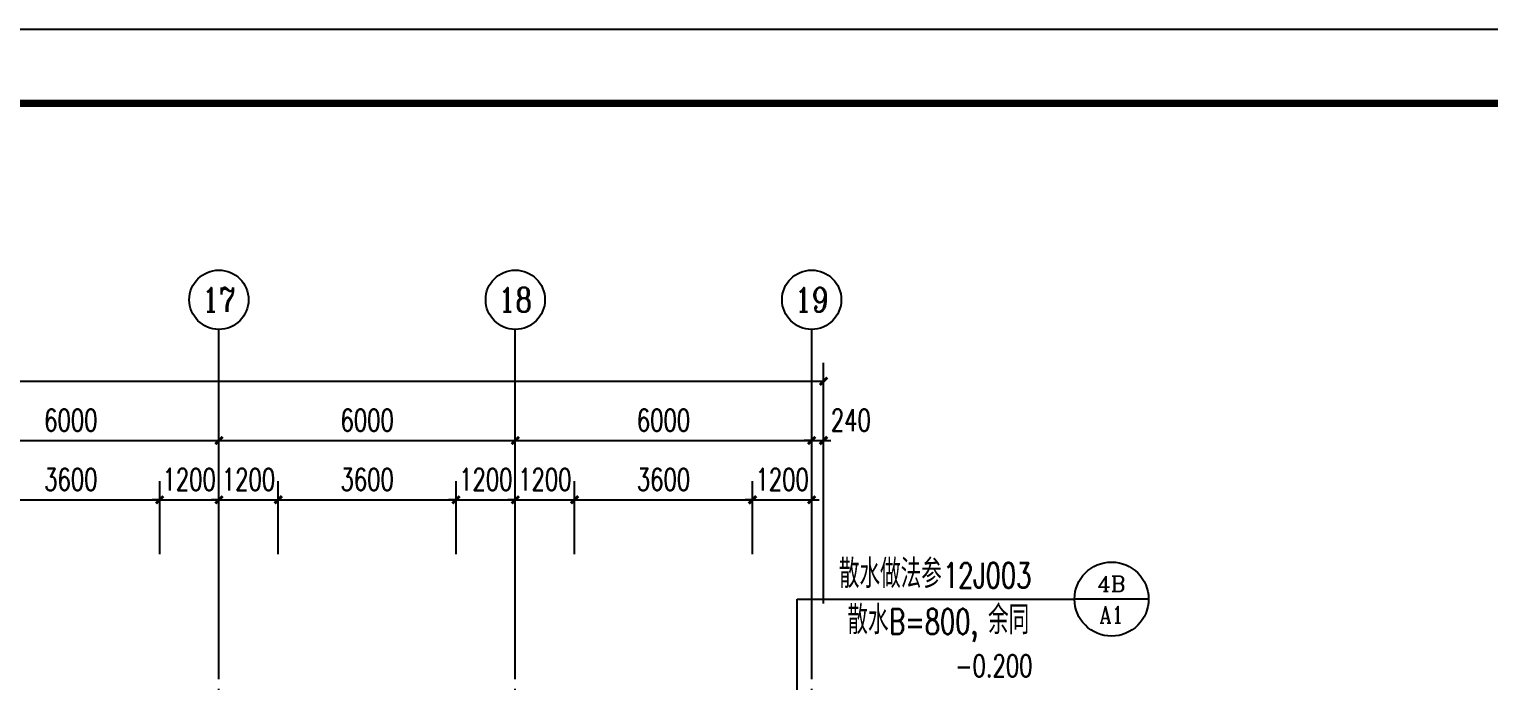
# Model space of a CAD drawing. Extents: x 1900113 to 2270874, y 17288394 to 17931430.
# Drawn here: x 2226082 to 2255632, y 17818261 to 17831452 of the extents above; entities that cross this region are included whole.
import ezdxf
from ezdxf.enums import TextEntityAlignment as Align

# ---------------------------------------------------------------- set-up
doc = ezdxf.new("R2010")
doc.units = 0
doc.header["$LTSCALE"] = 1000
doc.header["$MEASUREMENT"] = 0
doc.linetypes.add('DOTE', pattern=[2.42, 2, -0.2, 0.02, -0.2])
doc.layers.get('Defpoints').update_dxf_attribs({"color": 250})
for name, color, linetype in [('AXIS_TEXT', 7, 'Continuous'), ('AXIS_内部', 151, 'Continuous'), ('AXIS_外部', 171, 'Continuous'), ('DIM_IDEN', 171, 'Continuous'), ('DOTE', 1, 'DOTE'), ('PUB_TEXT', 7, 'Continuous'), ('TK', 4, 'Continuous')]:
    doc.layers.add(name, color=color, linetype=linetype)
doc.styles.add('_TCH_AXIS', font='COMPLEX', dxfattribs={"bigfont": 'GBCBIG'})
doc.styles.add('_TCH_DIM', font='SIMPLEX', dxfattribs={"bigfont": 'GBCBIG'})
doc.styles.add('_TCH_DIM_T3', font='SIMPLEX', dxfattribs={"width": 0.705882, "bigfont": 'GBCBIG'})
doc.styles.add('_TCH_LABEL', font='COMPLEX', dxfattribs={"bigfont": 'GBCBIG'})
doc.styles.add('COMPLEX', font='COMPLEX')
doc.dimstyles.new('_TCH_ARCH&&150', dxfattribs={"dimtxt": 446.25, "dimasz": 150, "dimexe": 375, "dimexo": 450, "dimgap": 189.375, "dimtad": 1, "dimdec": 0, "dimzin": 0, "dimdsep": 46, "dimtxsty": '_TCH_DIM_T3', "dimblk": 'ARCHTICK', "dimcen": 0.09, "dimclrt": 7, "dimazin": 2, "dimtfac": 1, "dimtdec": 0, "dimtix": 1, "dimtmove": 2, "dimatfit": 3, "dimfxl": 0, "dimtolj": 1, "dimtzin": 0, "dimarcsym": 0})

# ---------------------------------------------------------------- blocks, each defined once
blk = doc.blocks.new('GeYuanFrame_52371686', base_point=(20.09, 4.53))
at = {"layer": 'TK'}
blk.add_lwpolyline([(20.09, 4.53), (20.09, 598.53), (1071.09, 598.53), (1071.09, 4.53)], close=True, dxfattribs=at)
at = {"layer": 'TK', "const_width": 1}
blk.add_lwpolyline([(45.09, 588.53), (1061.09, 588.53), (1061.09, 14.53), (45.09, 14.53)], close=True, dxfattribs=at)
blk = doc.blocks.new('_ArchTick')
at = {"color": 0, "linetype": 'ByBlock', "const_width": 0.4}
blk.add_lwpolyline([(-0.5, -0.5), (0.5, 0.5)], dxfattribs=at)
blk = doc.blocks.new('*D279')
at = {"layer": 'AXIS_内部', "color": 0, "lineweight": -2}
for p, q in [((2240724, 17820825), (2240724, 17822300)), ((2241924, 17820825), (2241924, 17822300)), ((2240724, 17821925), (2240574, 17821925)), ((2240724, 17821925), (2241924, 17821925)), ((2241924, 17821925), (2242074, 17821925))]:
    blk.add_line(p, q, dxfattribs=at)
at = {"layer": 'Defpoints', "color": 0}
for p in [(2241924, 17821925), (2240724, 17820375), (2241924, 17820375)]:
    blk.add_point(p, dxfattribs=at)
at = {"layer": 'AXIS_内部', "color": 0, "lineweight": -2, "xscale": 150, "yscale": 150, "zscale": 150}
blk.add_blockref('_ArchTick', (2240724, 17821925), dxfattribs=at)
at = {"layer": 'AXIS_内部', "color": 0, "lineweight": -2, "xscale": 150, "yscale": 150, "zscale": 150, "rotation": 180}
blk.add_blockref('_ArchTick', (2241924, 17821925), dxfattribs=at)
at = {"layer": 'AXIS_内部', "color": 7, "insert": (2241324, 17822338), "char_height": 446.2, "attachment_point": 5, "style": '_TCH_DIM_T3'}
blk.add_mtext('\\A1;1200', dxfattribs=at)
blk = doc.blocks.new('*D280')
at = {"layer": 'AXIS_内部', "color": 0, "lineweight": -2}
for p, q in [((2237124, 17820825), (2237124, 17822300)), ((2240724, 17820825), (2240724, 17822300)), ((2237124, 17821925), (2240724, 17821925))]:
    blk.add_line(p, q, dxfattribs=at)
at = {"layer": 'Defpoints', "color": 0}
for p in [(2240724, 17821925), (2237124, 17820375), (2240724, 17820375)]:
    blk.add_point(p, dxfattribs=at)
at = {"layer": 'AXIS_内部', "color": 0, "lineweight": -2, "xscale": 150, "yscale": 150, "zscale": 150, "rotation": 180}
blk.add_blockref('_ArchTick', (2237124, 17821925), dxfattribs=at)
at = {"layer": 'AXIS_内部', "color": 0, "lineweight": -2, "xscale": 150, "yscale": 150, "zscale": 150}
blk.add_blockref('_ArchTick', (2240724, 17821925), dxfattribs=at)
at = {"layer": 'AXIS_内部', "color": 7, "insert": (2238924, 17822338), "char_height": 446.2, "attachment_point": 5, "style": '_TCH_DIM_T3'}
blk.add_mtext('\\A1;3600', dxfattribs=at)
blk = doc.blocks.new('*D281')
at = {"layer": 'AXIS_内部', "color": 0, "lineweight": -2}
for p, q in [((2235924, 17820825), (2235924, 17822300)), ((2237124, 17820825), (2237124, 17822300)), ((2235924, 17821925), (2235774, 17821925)), ((2235924, 17821925), (2237124, 17821925)), ((2237124, 17821925), (2237274, 17821925))]:
    blk.add_line(p, q, dxfattribs=at)
at = {"layer": 'Defpoints', "color": 0}
for p in [(2237124, 17821925), (2235924, 17820375), (2237124, 17820375)]:
    blk.add_point(p, dxfattribs=at)
at = {"layer": 'AXIS_内部', "color": 0, "lineweight": -2, "xscale": 150, "yscale": 150, "zscale": 150}
blk.add_blockref('_ArchTick', (2235924, 17821925), dxfattribs=at)
at = {"layer": 'AXIS_内部', "color": 0, "lineweight": -2, "xscale": 150, "yscale": 150, "zscale": 150, "rotation": 180}
blk.add_blockref('_ArchTick', (2237124, 17821925), dxfattribs=at)
at = {"layer": 'AXIS_内部', "color": 7, "insert": (2236524, 17822338), "char_height": 446.2, "attachment_point": 5, "style": '_TCH_DIM_T3'}
blk.add_mtext('\\A1;1200', dxfattribs=at)
blk = doc.blocks.new('*D282')
at = {"layer": 'AXIS_内部', "color": 0, "lineweight": -2}
for p, q in [((2234724, 17820825), (2234724, 17822300)), ((2235924, 17820825), (2235924, 17822300)), ((2234724, 17821925), (2234574, 17821925)), ((2234724, 17821925), (2235924, 17821925)), ((2235924, 17821925), (2236074, 17821925))]:
    blk.add_line(p, q, dxfattribs=at)
at = {"layer": 'Defpoints', "color": 0}
for p in [(2235924, 17821925), (2234724, 17820375), (2235924, 17820375)]:
    blk.add_point(p, dxfattribs=at)
at = {"layer": 'AXIS_内部', "color": 0, "lineweight": -2, "xscale": 150, "yscale": 150, "zscale": 150}
blk.add_blockref('_ArchTick', (2234724, 17821925), dxfattribs=at)
at = {"layer": 'AXIS_内部', "color": 0, "lineweight": -2, "xscale": 150, "yscale": 150, "zscale": 150, "rotation": 180}
blk.add_blockref('_ArchTick', (2235924, 17821925), dxfattribs=at)
at = {"layer": 'AXIS_内部', "color": 7, "insert": (2235324, 17822338), "char_height": 446.2, "attachment_point": 5, "style": '_TCH_DIM_T3'}
blk.add_mtext('\\A1;1200', dxfattribs=at)
blk = doc.blocks.new('*D283')
at = {"layer": 'AXIS_内部', "color": 0, "lineweight": -2}
for p, q in [((2231124, 17820825), (2231124, 17822300)), ((2234724, 17820825), (2234724, 17822300)), ((2231124, 17821925), (2234724, 17821925))]:
    blk.add_line(p, q, dxfattribs=at)
at = {"layer": 'Defpoints', "color": 0}
for p in [(2234724, 17821925), (2231124, 17820375), (2234724, 17820375)]:
    blk.add_point(p, dxfattribs=at)
at = {"layer": 'AXIS_内部', "color": 0, "lineweight": -2, "xscale": 150, "yscale": 150, "zscale": 150, "rotation": 180}
blk.add_blockref('_ArchTick', (2231124, 17821925), dxfattribs=at)
at = {"layer": 'AXIS_内部', "color": 0, "lineweight": -2, "xscale": 150, "yscale": 150, "zscale": 150}
blk.add_blockref('_ArchTick', (2234724, 17821925), dxfattribs=at)
at = {"layer": 'AXIS_内部', "color": 7, "insert": (2232924, 17822338), "char_height": 446.2, "attachment_point": 5, "style": '_TCH_DIM_T3'}
blk.add_mtext('\\A1;3600', dxfattribs=at)
blk = doc.blocks.new('*D284')
at = {"layer": 'AXIS_内部', "color": 0, "lineweight": -2}
for p, q in [((2229924, 17820825), (2229924, 17822300)), ((2231124, 17820825), (2231124, 17822300)), ((2229924, 17821925), (2229774, 17821925)), ((2229924, 17821925), (2231124, 17821925)), ((2231124, 17821925), (2231274, 17821925))]:
    blk.add_line(p, q, dxfattribs=at)
at = {"layer": 'Defpoints', "color": 0}
for p in [(2231124, 17821925), (2229924, 17820375), (2231124, 17820375)]:
    blk.add_point(p, dxfattribs=at)
at = {"layer": 'AXIS_内部', "color": 0, "lineweight": -2, "xscale": 150, "yscale": 150, "zscale": 150}
blk.add_blockref('_ArchTick', (2229924, 17821925), dxfattribs=at)
at = {"layer": 'AXIS_内部', "color": 0, "lineweight": -2, "xscale": 150, "yscale": 150, "zscale": 150, "rotation": 180}
blk.add_blockref('_ArchTick', (2231124, 17821925), dxfattribs=at)
at = {"layer": 'AXIS_内部', "color": 7, "insert": (2230524, 17822338), "char_height": 446.2, "attachment_point": 5, "style": '_TCH_DIM_T3'}
blk.add_mtext('\\A1;1200', dxfattribs=at)
blk = doc.blocks.new('*D285')
at = {"layer": 'AXIS_内部', "color": 0, "lineweight": -2}
for p, q in [((2228724, 17820825), (2228724, 17822300)), ((2229924, 17820825), (2229924, 17822300)), ((2228724, 17821925), (2228574, 17821925)), ((2228724, 17821925), (2229924, 17821925)), ((2229924, 17821925), (2230074, 17821925))]:
    blk.add_line(p, q, dxfattribs=at)
at = {"layer": 'Defpoints', "color": 0}
for p in [(2229924, 17821925), (2228724, 17820375), (2229924, 17820375)]:
    blk.add_point(p, dxfattribs=at)
at = {"layer": 'AXIS_内部', "color": 0, "lineweight": -2, "xscale": 150, "yscale": 150, "zscale": 150}
blk.add_blockref('_ArchTick', (2228724, 17821925), dxfattribs=at)
at = {"layer": 'AXIS_内部', "color": 0, "lineweight": -2, "xscale": 150, "yscale": 150, "zscale": 150, "rotation": 180}
blk.add_blockref('_ArchTick', (2229924, 17821925), dxfattribs=at)
at = {"layer": 'AXIS_内部', "color": 7, "insert": (2229324, 17822338), "char_height": 446.2, "attachment_point": 5, "style": '_TCH_DIM_T3'}
blk.add_mtext('\\A1;1200', dxfattribs=at)
blk = doc.blocks.new('*D286')
at = {"layer": 'AXIS_内部', "color": 0, "lineweight": -2}
for p, q in [((2225124, 17820825), (2225124, 17822300)), ((2228724, 17820825), (2228724, 17822300)), ((2225124, 17821925), (2228724, 17821925))]:
    blk.add_line(p, q, dxfattribs=at)
at = {"layer": 'Defpoints', "color": 0}
for p in [(2228724, 17821925), (2225124, 17820375), (2228724, 17820375)]:
    blk.add_point(p, dxfattribs=at)
at = {"layer": 'AXIS_内部', "color": 0, "lineweight": -2, "xscale": 150, "yscale": 150, "zscale": 150, "rotation": 180}
blk.add_blockref('_ArchTick', (2225124, 17821925), dxfattribs=at)
at = {"layer": 'AXIS_内部', "color": 0, "lineweight": -2, "xscale": 150, "yscale": 150, "zscale": 150}
blk.add_blockref('_ArchTick', (2228724, 17821925), dxfattribs=at)
at = {"layer": 'AXIS_内部', "color": 7, "insert": (2226924, 17822338), "char_height": 446.2, "attachment_point": 5, "style": '_TCH_DIM_T3'}
blk.add_mtext('\\A1;3600', dxfattribs=at)
blk = doc.blocks.new('*D601')
at = {"layer": 'AXIS_外部', "color": 0, "lineweight": -2}
for p, q in [((2223924, 17819825), (2223924, 17823500)), ((2229924, 17819825), (2229924, 17823500)), ((2223924, 17823125), (2229924, 17823125))]:
    blk.add_line(p, q, dxfattribs=at)
at = {"layer": 'Defpoints', "color": 0}
for p in [(2229924, 17823125), (2223924, 17819375), (2229924, 17819375)]:
    blk.add_point(p, dxfattribs=at)
at = {"layer": 'AXIS_外部', "color": 0, "lineweight": -2, "xscale": 150, "yscale": 150, "zscale": 150, "rotation": 180}
blk.add_blockref('_ArchTick', (2223924, 17823125), dxfattribs=at)
at = {"layer": 'AXIS_外部', "color": 0, "lineweight": -2, "xscale": 150, "yscale": 150, "zscale": 150}
blk.add_blockref('_ArchTick', (2229924, 17823125), dxfattribs=at)
at = {"layer": 'AXIS_外部', "color": 7, "insert": (2226924, 17823538), "char_height": 446.2, "attachment_point": 5, "style": '_TCH_DIM_T3'}
blk.add_mtext('\\A1;6000', dxfattribs=at)
blk = doc.blocks.new('*D602')
at = {"layer": 'AXIS_外部', "color": 0, "lineweight": -2}
for p, q in [((2229924, 17819825), (2229924, 17823500)), ((2235924, 17819825), (2235924, 17823500)), ((2229924, 17823125), (2235924, 17823125))]:
    blk.add_line(p, q, dxfattribs=at)
at = {"layer": 'Defpoints', "color": 0}
for p in [(2235924, 17823125), (2229924, 17819375), (2235924, 17819375)]:
    blk.add_point(p, dxfattribs=at)
at = {"layer": 'AXIS_外部', "color": 0, "lineweight": -2, "xscale": 150, "yscale": 150, "zscale": 150, "rotation": 180}
blk.add_blockref('_ArchTick', (2229924, 17823125), dxfattribs=at)
at = {"layer": 'AXIS_外部', "color": 0, "lineweight": -2, "xscale": 150, "yscale": 150, "zscale": 150}
blk.add_blockref('_ArchTick', (2235924, 17823125), dxfattribs=at)
at = {"layer": 'AXIS_外部', "color": 7, "insert": (2232924, 17823538), "char_height": 446.2, "attachment_point": 5, "style": '_TCH_DIM_T3'}
blk.add_mtext('\\A1;6000', dxfattribs=at)
blk = doc.blocks.new('*D603')
at = {"layer": 'AXIS_外部', "color": 0, "lineweight": -2}
for p, q in [((2235924, 17819825), (2235924, 17823500)), ((2241924, 17819825), (2241924, 17823500)), ((2235924, 17823125), (2241924, 17823125))]:
    blk.add_line(p, q, dxfattribs=at)
at = {"layer": 'Defpoints', "color": 0}
for p in [(2241924, 17823125), (2235924, 17819375), (2241924, 17819375)]:
    blk.add_point(p, dxfattribs=at)
at = {"layer": 'AXIS_外部', "color": 0, "lineweight": -2, "xscale": 150, "yscale": 150, "zscale": 150, "rotation": 180}
blk.add_blockref('_ArchTick', (2235924, 17823125), dxfattribs=at)
at = {"layer": 'AXIS_外部', "color": 0, "lineweight": -2, "xscale": 150, "yscale": 150, "zscale": 150}
blk.add_blockref('_ArchTick', (2241924, 17823125), dxfattribs=at)
at = {"layer": 'AXIS_外部', "color": 7, "insert": (2238924, 17823538), "char_height": 446.2, "attachment_point": 5, "style": '_TCH_DIM_T3'}
blk.add_mtext('\\A1;6000', dxfattribs=at)
blk = doc.blocks.new('*D604')
at = {"layer": 'AXIS_外部', "color": 0, "lineweight": -2}
for p, q in [((2241924, 17819825), (2241924, 17823500)), ((2242164, 17819825), (2242164, 17823500)), ((2241924, 17823125), (2241774, 17823125)), ((2241924, 17823125), (2242164, 17823125)), ((2242164, 17823125), (2242314, 17823125))]:
    blk.add_line(p, q, dxfattribs=at)
at = {"layer": 'Defpoints', "color": 0}
for p in [(2242164, 17823125), (2241924, 17819375), (2242164, 17819375)]:
    blk.add_point(p, dxfattribs=at)
at = {"layer": 'AXIS_外部', "color": 0, "lineweight": -2, "xscale": 150, "yscale": 150, "zscale": 150}
blk.add_blockref('_ArchTick', (2241924, 17823125), dxfattribs=at)
at = {"layer": 'AXIS_外部', "color": 0, "lineweight": -2, "xscale": 150, "yscale": 150, "zscale": 150, "rotation": 180}
blk.add_blockref('_ArchTick', (2242164, 17823125), dxfattribs=at)
at = {"layer": 'AXIS_外部', "color": 7, "insert": (2242719, 17823538), "char_height": 446.2, "attachment_point": 5, "style": '_TCH_DIM_T3'}
blk.add_mtext('\\A1;240', dxfattribs=at)
blk = doc.blocks.new('*D605')
at = {"layer": 'AXIS_外部', "color": 0, "lineweight": -2}
for p, q in [((2133684, 17819825), (2133684, 17824700)), ((2242164, 17819825), (2242164, 17824700)), ((2133684, 17824325), (2242164, 17824325))]:
    blk.add_line(p, q, dxfattribs=at)
at = {"layer": 'Defpoints', "color": 0}
for p in [(2242164, 17824325), (2133684, 17819375), (2242164, 17819375)]:
    blk.add_point(p, dxfattribs=at)
at = {"layer": 'AXIS_外部', "color": 0, "lineweight": -2, "xscale": 150, "yscale": 150, "zscale": 150, "rotation": 180}
blk.add_blockref('_ArchTick', (2133684, 17824325), dxfattribs=at)
at = {"layer": 'AXIS_外部', "color": 0, "lineweight": -2, "xscale": 150, "yscale": 150, "zscale": 150}
blk.add_blockref('_ArchTick', (2242164, 17824325), dxfattribs=at)
at = {"layer": 'AXIS_外部', "color": 7, "insert": (2187924, 17824738), "char_height": 446.2, "attachment_point": 5, "style": '_TCH_DIM_T3'}
blk.add_mtext('\\A1;108480', dxfattribs=at)
blk = doc.blocks.new('_AXISO')
blk.add_circle((0, 0), 0.5)
at = {"layer": 'AXIS_TEXT', "style": 'COMPLEX', "width": 1.041667}
blk.add_attdef('A', text='', height=0.56, dxfattribs=at).set_placement((-0.25, -0.28), (0.25, -0.28), align=Align.FIT)

msp = doc.modelspace()

# ---------------------------------------------------------------- linework, layer by layer
at = {"layer": 'AXIS_外部'}
for p, q in [((2229923.5, 17819375.4), (2229923.5, 17825375.4)), ((2235923.5, 17819375.4), (2235923.5, 17825375.4)), ((2241923.5, 17819375.4), (2241923.5, 17825375.4))]:
    msp.add_line(p, q, dxfattribs=at)
at = {"layer": 'DIM_IDEN'}
for p, q in [((2241629.2, 17819915.4), (2247244.9, 17819915.4)), ((2241629.2, 17817059.7), (2241629.2, 17819915.4)), ((2248744.9, 17819915.4), (2247244.9, 17819915.4))]:
    msp.add_line(p, q, dxfattribs=at)
msp.add_circle((2247994.9, 17819915.4), 750, dxfattribs=at)
at = {"layer": 'DOTE'}
for p, q in [((2229923.5, 17755375.4), (2229923.5, 17819375.4)), ((2235923.5, 17755375.4), (2235923.5, 17819375.4)), ((2241923.5, 17755375.4), (2241923.5, 17819375.4))]:
    msp.add_line(p, q, dxfattribs=at)

# ---------------------------------------------------------------- block references
at = {"xscale": 150, "yscale": 150, "zscale": 150}
msp.add_blockref('GeYuanFrame_52371686', (2113223.5, 17742352.4), dxfattribs=at)
at = {"layer": 'AXIS_外部'}
ref = msp.add_blockref('_AXISO', (2229923.5, 17825975.4), dxfattribs=dict(at, xscale=1200, yscale=1200, zscale=1200))
ref.add_attrib('A', '17', dxfattribs={"layer": 'AXIS_TEXT', "height": 492.67, "style": '_TCH_AXIS'}).set_placement((2229583.3, 17825729.1), (2230263.7, 17825729.1), align=Align.FIT)
ref = msp.add_blockref('_AXISO', (2235923.5, 17825975.4), dxfattribs=dict(at, xscale=1200, yscale=1200, zscale=1200))
ref.add_attrib('A', '18', dxfattribs={"layer": 'AXIS_TEXT', "height": 492.67, "style": '_TCH_AXIS'}).set_placement((2235583.3, 17825729.1), (2236263.7, 17825729.1), align=Align.FIT)
ref = msp.add_blockref('_AXISO', (2241923.5, 17825975.4), dxfattribs=dict(at, xscale=1200, yscale=1200, zscale=1200))
ref.add_attrib('A', '19', dxfattribs={"layer": 'AXIS_TEXT', "height": 492.67, "style": '_TCH_AXIS'}).set_placement((2241583.3, 17825729.1), (2242263.7, 17825729.1), align=Align.FIT)

# ---------------------------------------------------------------- texts
at = {"layer": 'PUB_TEXT', "style": '_TCH_DIM'}
for s, p in [('散水做法参', (2242475.3, 17820140.1)), ('散水', (2242645.9, 17819205.6)), ('余同', (2245494.1, 17819205.6))]:
    msp.add_text(s, height=578.72, dxfattribs=at).set_placement(p)
at = {"layer": 'PUB_TEXT', "style": '_TCH_DIM', "width": 0.705882}
for s, height, p in [('12J003', 510, (2244581.7, 17820140.1)), ('B=800,', 510, (2243488.4, 17819205.6)), ('-0.200', 446.25, (2244830, 17818339.9))]:
    msp.add_text(s, height=height, dxfattribs=at).set_placement(p)
at = {"layer": 'PUB_TEXT', "style": '_TCH_LABEL'}
for s, height, p, p2 in [('4B', 315.95, (2247709, 17820066.4), (2248280.7, 17820066.4)), ('A1', 343.1, (2247749.8, 17819426), (2248239.9, 17819426))]:
    msp.add_text(s, height=height, dxfattribs=at).set_placement(p, p2, align=Align.FIT)

# ---------------------------------------------------------------- dimensions: what is measured, and where the dimension line sits
at = {"layer": 'AXIS_内部'}
for p1, p2, picture, middle in [((2225123.5, 17820375.4), (2228723.5, 17820375.4), '*D286', (2226923.5, 17822337.9)), ((2228723.5, 17820375.4), (2229923.5, 17820375.4), '*D285', (2229323.5, 17822337.9)), ((2229923.5, 17820375.4), (2231123.5, 17820375.4), '*D284', (2230523.5, 17822337.9)), ((2231123.5, 17820375.4), (2234723.5, 17820375.4), '*D283', (2232923.5, 17822337.9)), ((2234723.5, 17820375.4), (2235923.5, 17820375.4), '*D282', (2235323.5, 17822337.9)), ((2235923.5, 17820375.4), (2237123.5, 17820375.4), '*D281', (2236523.5, 17822337.9)), ((2237123.5, 17820375.4), (2240723.5, 17820375.4), '*D280', (2238923.5, 17822337.9)), ((2240723.5, 17820375.4), (2241923.5, 17820375.4), '*D279', (2241323.5, 17822337.9))]:
    dim = msp.add_aligned_dim(p1=p1, p2=p2, distance=1550, dimstyle='_TCH_ARCH&&150', dxfattribs=at)
    dim.commit()
    dim.dimension.update_dxf_attribs({"geometry": picture, "text_midpoint": middle})
at = {"layer": 'AXIS_外部'}
for p1, p2, distance, picture, middle in [((2133683.5, 17819375.4), (2242163.5, 17819375.4), 4950, '*D605', (2187923.5, 17824737.9)), ((2223923.5, 17819375.4), (2229923.5, 17819375.4), 3750, '*D601', (2226923.5, 17823537.9)), ((2229923.5, 17819375.4), (2235923.5, 17819375.4), 3750, '*D602', (2232923.5, 17823537.9)), ((2235923.5, 17819375.4), (2241923.5, 17819375.4), 3750, '*D603', (2238923.5, 17823537.9))]:
    dim = msp.add_aligned_dim(p1=p1, p2=p2, distance=distance, dimstyle='_TCH_ARCH&&150', dxfattribs=at)
    dim.commit()
    dim.dimension.update_dxf_attribs({"geometry": picture, "text_midpoint": middle})
dim = msp.add_linear_dim(base=(2242163.5, 17823125.4), p1=(2241923.5, 17819375.4), p2=(2242163.5, 17819375.4), angle=0, dimstyle='_TCH_ARCH&&150', dxfattribs=at)
dim.commit()
dim.dimension.update_dxf_attribs({"geometry": '*D604', "text_midpoint": (2242718.5, 17823537.9), "dimtype": 129})

doc.saveas('drawing.dxf')
